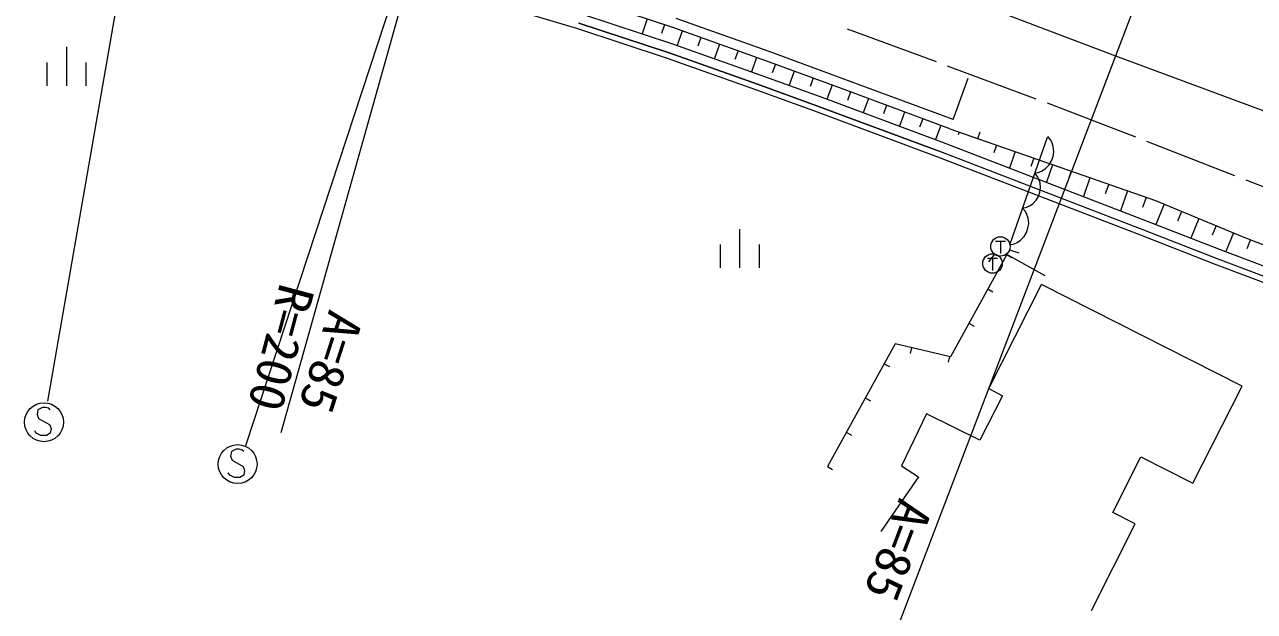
# Model space of a CAD drawing. Units: millimetres, scale not verified. Extents: x 40000 to 680000, y 20000 to 380000.
# Drawn here: x 462846 to 526076, y 239373 to 269532 of the extents above; entities that cross this region are included whole.
import ezdxf
from ezdxf.enums import TextEntityAlignment as Align

# ---------------------------------------------------------------- set-up
doc = ezdxf.new("R2010")
doc.units = ezdxf.units.MM
doc.header["$LTSCALE"] = 1000
doc.linetypes.add('CHAIN', pattern=[18.5, 12, -1.5, 3.5, -1.5])
for name, color, linetype, lineweight in [('M-BGD', 7, 'Continuous', 13), ('M-BGD-EXST', 7, 'Continuous', 13), ('M-BMK', 2, 'CHAIN', 13), ('M-STR-HTXT', 7, 'Continuous', 13), ('M-STR-STRC', 7, 'Continuous', 13)]:
    doc.layers.add(name, color=color, linetype=linetype, lineweight=lineweight)
doc.styles.add('ＭＳ ゴシック', font='')
doc.styles.get('ＭＳ ゴシック').set_extended_font_data('MS Gothic')

msp = doc.modelspace()

# ---------------------------------------------------------------- linework, layer by layer
at = {"layer": 'M-BGD'}
for p, q in [((491247, 269328), (486328, 270786)), ((496183, 269378), (491737, 270862)), ((491486, 270091), (496156, 268546)), ((491336, 269614), (495994, 268073)), ((495994, 268073), (491336, 269614)), ((494850, 269824), (494595, 269062)), ((495739, 269527), (495587, 269071)), ((500963, 267673), (496183, 269378)), ((501133, 268143), (496347, 269851)), ((495897, 267789), (491247, 269328)), ((496661, 269208), (496395, 268461)), ((497617, 268867), (497458, 268421)), ((464995, 268388), (464995, 266388)), ((496156, 268546), (500707, 266940)), ((498573, 268526), (498309, 267786)), ((499529, 268185), (499371, 267743)), ((505018, 266710), (501133, 268143)), ((463995, 267588), (463995, 266388)), ((465995, 267588), (465995, 266388)), ((500436, 266187), (495897, 267789)), ((495994, 268073), (500536, 266470)), ((500536, 266470), (495994, 268073)), ((500485, 267844), (500223, 267111)), ((504845, 266241), (500963, 267673)), ((501448, 267494), (501287, 267058)), ((500707, 266940), (503701, 265850)), ((502418, 267136), (502152, 266414)), ((500536, 266470), (503528, 265381)), ((503528, 265381), (500536, 266470)), ((503389, 266778), (503230, 266348)), ((504359, 266420), (504095, 265704)), ((510411, 264181), (504845, 266241)), ((510585, 264650), (505018, 266710)), ((510585, 264650), (511361, 266774)), ((503426, 265099), (500436, 266187)), ((503701, 265850), (509989, 263505)), ((505308, 266069), (505149, 265638)), ((506236, 265726), (505969, 265004)), ((509709, 262756), (503426, 265099)), ((503528, 265381), (509814, 263037)), ((509814, 263037), (503528, 265381)), ((507164, 265383), (507003, 264948)), ((508092, 265040), (507823, 264313)), ((509020, 264696), (508858, 264259)), ((509947, 264353), (509677, 263622)), ((510411, 264181), (520988, 260485)), ((510892, 264013), (510840, 263864)), ((511854, 263677), (511976, 264028)), ((513495, 258218), (515432, 263742)), ((515596, 263606), (515447, 263785)), ((520385, 258968), (509814, 263037)), ((509989, 263505), (520565, 259434)), ((512815, 263341), (512673, 262934)), ((515670, 263453), (515596, 263606)), ((515730, 263262), (515670, 263453)), ((515764, 262996), (515730, 263262)), ((520277, 258688), (509706, 262757)), ((513777, 263005), (513482, 262161)), ((514738, 262669), (514585, 262232)), ((515526, 262317), (515643, 262530)), ((515643, 262530), (515722, 262756)), ((515722, 262756), (515764, 262996)), ((514785, 261898), (515014, 261945)), ((514927, 261728), (514785, 261898)), ((515014, 261945), (515167, 262019)), ((515167, 262019), (515333, 262130)), ((515333, 262130), (515526, 262317)), ((515700, 262333), (515384, 261429)), ((516661, 261997), (516498, 261530)), ((514997, 261582), (514927, 261728)), ((515054, 261401), (514997, 261582)), ((515047, 260920), (515086, 261148)), ((515086, 261148), (515054, 261401)), ((517623, 261661), (517286, 260697)), ((518584, 261325), (518411, 260828)), ((514860, 260503), (514971, 260705)), ((514971, 260705), (515047, 260920)), ((519546, 260989), (519188, 259965)), ((520507, 260653), (520323, 260126)), ((514157, 260105), (514374, 260150)), ((514306, 259926), (514157, 260105)), ((514379, 259773), (514306, 259926)), ((514374, 260150), (514519, 260220)), ((514519, 260220), (514677, 260325)), ((514677, 260325), (514860, 260503)), ((520988, 260485), (525444, 258649)), ((521434, 260301), (521006, 259262)), ((522325, 259934), (522114, 259423)), ((514439, 259582), (514379, 259773)), ((514432, 259076), (514473, 259316)), ((514473, 259316), (514439, 259582)), ((520565, 259434), (524312, 257972)), ((523216, 259567), (522802, 258562)), ((499607, 259025), (499607, 257025)), ((514042, 258450), (514235, 258636)), ((514235, 258636), (514352, 258850)), ((514352, 258850), (514432, 259076)), ((524024, 257226), (520277, 258688)), ((524133, 257506), (520385, 258968)), ((524107, 259200), (523904, 258706)), ((524998, 258833), (524599, 257863)), ((525444, 258649), (528919, 257299)), ((498607, 258225), (498607, 257025)), ((500607, 258225), (500607, 257025)), ((512758, 258409), (513278, 258409)), ((513018, 258409), (513018, 257769)), ((513495, 258218), (513723, 258265)), ((513723, 258265), (513876, 258338)), ((513876, 258338), (514042, 258450)), ((525878, 258480), (525692, 258000)), ((513349, 257711), (510444, 252461)), ((512351, 257534), (512871, 257534)), ((512710, 257736), (512401, 257342)), ((512611, 257534), (512611, 256894)), ((513349, 257711), (513611, 257566)), ((515316, 256622), (513349, 257711)), ((513489, 257962), (513961, 257796)), ((528769, 255745), (524133, 257506)), ((524312, 257972), (528941, 256215)), ((528666, 255463), (524024, 257226)), ((512424, 250824), (515136, 256176)), ((525444, 250955), (515136, 256176)), ((512374, 255949), (512636, 255803)), ((511398, 254187), (511661, 254041)), ((507606, 253117), (504120, 246817)), ((510444, 252461), (507606, 253117)), ((508440, 252924), (508373, 252632)), ((510403, 252471), (510335, 252178)), ((507046, 252104), (507308, 251959)), ((513131, 250444), (511951, 248166)), ((512424, 250824), (513131, 250444)), ((522914, 245959), (525444, 250955)), ((506071, 250342), (506333, 250196)), ((509219, 249532), (507931, 246858)), ((511951, 248166), (509219, 249532)), ((505095, 248580), (505358, 248434)), ((518792, 244460), (520238, 247315)), ((520238, 247315), (522914, 245959)), ((504120, 246817), (504383, 246672)), ((507931, 246858), (508809, 246282)), ((508809, 246282), (506867, 243473)), ((519952, 243873), (518792, 244460)), ((517692, 239412), (519952, 243873))]:
    msp.add_line(p, q, dxfattribs=at)
for centre in [(513018, 258129), (512611, 257254)]:
    msp.add_circle(centre, 500, dxfattribs=at)
at = {"layer": 'M-BGD-EXST'}
for p, q in [((464047, 250171), (469139, 279413)), ((483476, 276065), (474200, 247885)), ((463766, 249855), (463526, 249735)), ((463926, 249855), (463766, 249855)), ((464086, 249815), (463926, 249855)), ((464166, 249735), (464086, 249815)), ((463526, 249735), (463486, 249495)), ((463486, 249495), (463566, 249295)), ((463566, 249295), (464126, 248975)), ((463446, 248535), (463366, 248655)), ((463686, 248415), (463446, 248535)), ((464166, 248535), (463966, 248415)), ((464126, 248975), (464206, 248775)), ((464206, 248775), (464166, 248535)), ((463966, 248415), (463686, 248415)), ((473477, 247583), (473437, 247343)), ((473437, 247343), (473517, 247143)), ((473717, 247703), (473477, 247583)), ((473877, 247703), (473717, 247703)), ((474037, 247663), (473877, 247703)), ((474117, 247583), (474037, 247663)), ((473517, 247143), (474077, 246823)), ((474077, 246823), (474157, 246623)), ((474157, 246623), (474117, 246383)), ((473397, 246383), (473317, 246503)), ((473637, 246263), (473397, 246383)), ((473917, 246263), (473637, 246263)), ((474117, 246383), (473917, 246263))]:
    msp.add_line(p, q, dxfattribs=at)
for centre in [(463846, 249095), (473797, 246943)]:
    msp.add_circle(centre, 1000, dxfattribs=at)
at = {"layer": 'M-BMK'}
msp.add_line((518937, 267927), (534224, 262261), dxfattribs=at)
msp.add_lwpolyline([(484822, 279768), (494194, 276908), (503459, 273715), (512650, 270316), (518937, 267927)], dxfattribs=at)
at = {"layer": 'M-STR-HTXT'}
for p, q in [((528512, 293007), (507689, 238466)), ((484797, 279776), (476028, 248559))]:
    msp.add_line(p, q, dxfattribs=at)
at = {"layer": 'M-STR-STRC'}
for p, q in [((505145, 269323), (509716, 267639)), ((510282, 267414), (514841, 265720)), ((515415, 265504), (519956, 263763)), ((520532, 263533), (525060, 261779)), ((525629, 261554), (530167, 259797))]:
    msp.add_line(p, q, dxfattribs=at)

# ---------------------------------------------------------------- texts
at = {"layer": 'M-STR-HTXT', "style": 'ＭＳ ゴシック', "width": 1.05}
for s, rotation, p in [('R=200', 255.1, (475462, 256461)), ('A=85', 252.087, (478001, 255118)), ('A=85', 249.1, (507324, 245470))]:
    msp.add_text(s, height=1833, rotation=rotation, dxfattribs=at).set_placement(p, align=Align.BOTTOM_LEFT)

doc.saveas('drawing.dxf')
